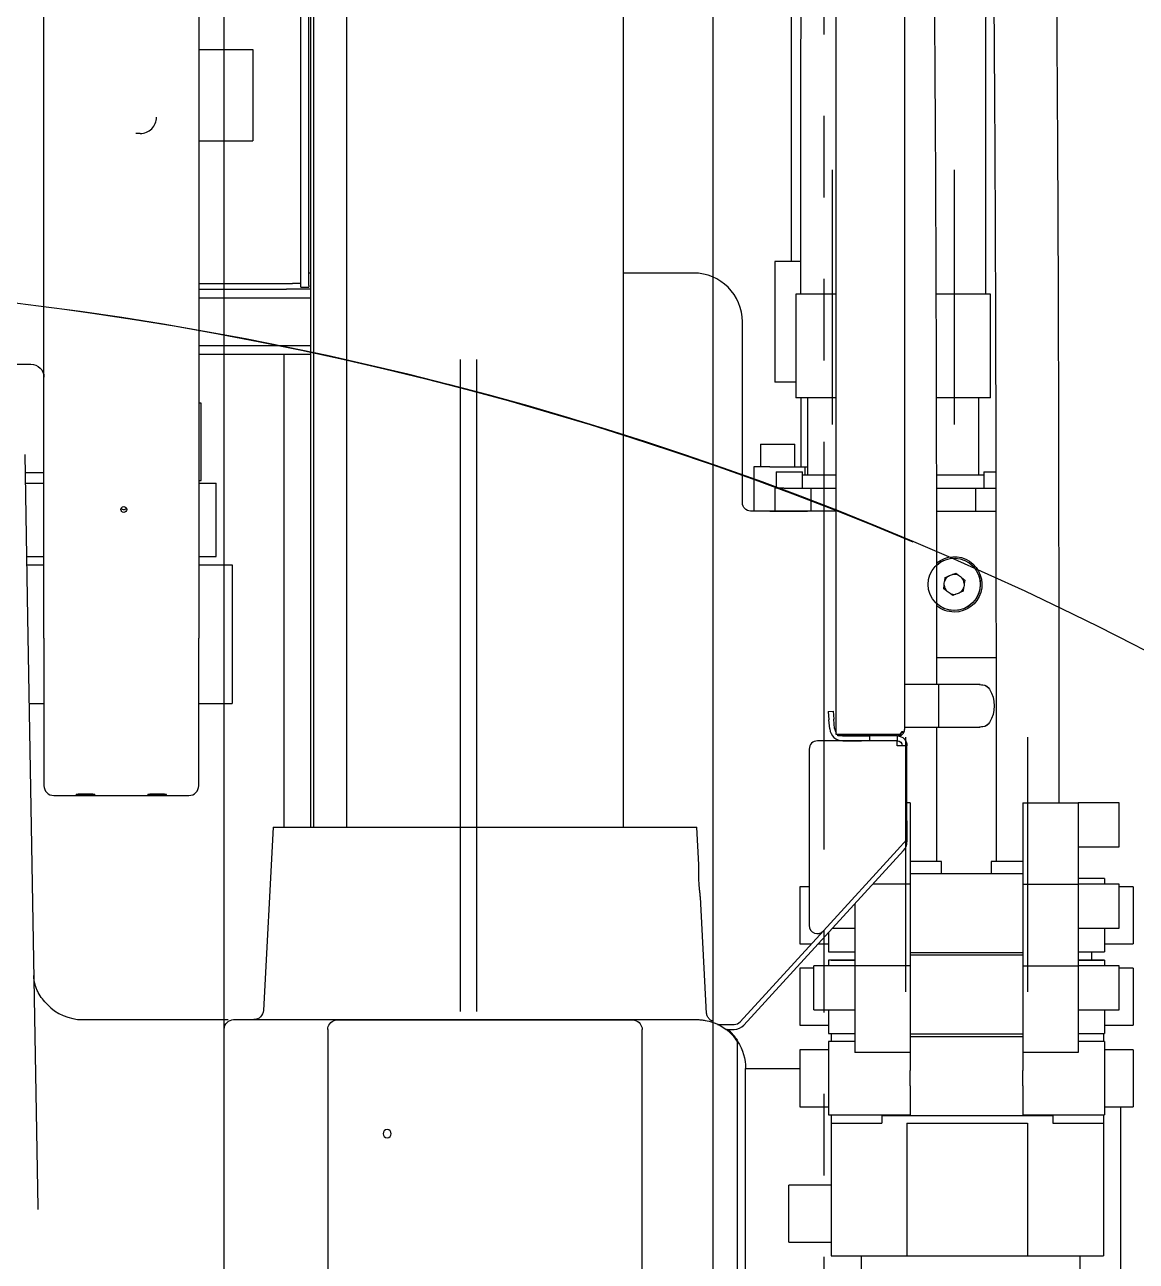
# Model space of a CAD drawing. Header units: millimetres. Extents: x 10462777 to 22643323, y 453826 to 1389191.
# Drawn here: x 11308593 to 11309275, y 598329 to 599087 of the extents above; entities that cross this region are included whole.
import ezdxf

# ---------------------------------------------------------------- set-up
doc = ezdxf.new("R2010")
doc.units = ezdxf.units.MM
doc.header["$LTSCALE"] = 200
doc.header["$MEASUREMENT"] = 0
doc.linetypes.add('DASHED', pattern=[3.5, 2, -1.5])
doc.linetypes.add('PHANTOM', pattern=[2.5, 1.25, -0.25, 0.25, -0.25, 0.25, -0.25])
doc.layers.get('0').update_dxf_attribs({"linetype": 'CONTINUOUS'})
doc.layers.add('2', color=2, linetype='CONTINUOUS')
doc.layers.add('DV1_DEFAULT', color=7, linetype='CONTINUOUS')
doc.layers.add('LAYOUT', color=8, linetype='CONTINUOUS', lineweight=25)
doc.layers.add('TOP$23', color=7, linetype='CONTINUOUS', true_color=0xffffff)

# ---------------------------------------------------------------- blocks, each defined once
blk = doc.blocks.new('r710ic')
at = {"layer": 'DV1_DEFAULT', "color": 7, "linetype": 'Continuous', "lineweight": 0}
blk.add_arc((272041.37, 104232.63), 2050.12, 337.10565, 23.79911, dxfattribs=at)
at = {"layer": 'LAYOUT', "color": 3}
blk.add_circle((272041.37, 104232.63), 2050.12, dxfattribs=at)
blk = doc.blocks.new('A$C7DA30AB0')
at = {"layer": 'LAYOUT', "color": 6, "linetype": 'PHANTOM'}
blk.add_circle((3030.45, 3025.99, 0), 2693.02, dxfattribs=at)

msp = doc.modelspace()

# ---------------------------------------------------------------- linework, layer by layer
at = {"layer": '2', "color": 252, "linetype": 'Continuous'}
for p, q in [((11308790.84243, 599945.27421, 0), (11308790.84243, 598594.84909, 0)), ((11308960.73984, 598594.84909, 0), (11308960.73984, 599945.27421, 0)), ((11309091.29419, 598651.78035, 0), (11309091.29419, 599729.79166, 0)), ((11309133.29479, 599726.79362, 0), (11309133.29479, 598654.77839, 0)), ((11308762.78953, 598927.0922, 0), (11308762.78953, 599320.30089, 0)), ((11308767.7896, 598927.0922, 0), (11308767.7896, 599320.30089, 0)), ((11308768.78961, 599320.24504, 0), (11308768.78961, 598594.85162, 0)), ((11308770.78964, 598594.84896, 0), (11308770.78964, 599320.27755, 0)), ((11308605.18729, 598710.86104, 0), (11308605.18729, 599302.40647, 0)), ((11308700.18864, 599302.40647, 0), (11308700.18864, 598710.86104, 0)), ((11308664.28813, 599020.41666, 0), (11308661.51812, 599020.41666, 0)), ((11308768.78961, 598934.7991, 0), (11308767.78954, 598934.7991, 0)), ((11309003.79295, 598934.7991, 0), (11308960.74023, 598934.7991, 0)), ((11308700.17748, 598928.34733, 0), (11308757.78946, 598928.34733, 0)), ((11308762.78953, 598926.09219, 0), (11308762.78953, 598927.0922, 0)), ((11308767.7896, 598927.0922, 0), (11308767.7896, 598926.09219, 0)), ((11308700.1772, 598924.79896, 0), (11308753.94321, 598924.79896, 0)), ((11308767.37881, 598924.79896, 0), (11308753.94101, 598924.79896, 0)), ((11308762.78953, 598926.09219, 0), (11308767.7896, 598926.09219, 0)), ((11308768.78961, 598924.79896, 0), (11308767.38399, 598924.79896, 0)), ((11308768.78301, 598919.29888, 0), (11308700.17273, 598919.29888, 0)), ((11309033.79338, 598793.7971, 0), (11309033.79338, 598904.79867, 0)), ((11308700.17273, 598890.29847, 0), (11308768.78301, 598890.29847, 0)), ((11308768.78396, 598884.79839, 0), (11308700.17368, 598884.79839, 0)), ((11308752.53938, 598594.7878, 0), (11308752.53938, 598884.77212, 0)), ((11308500.1858, 598878.83705, 0), (11308597.18718, 598878.83705, 0)), ((11308701.68866, 598854.8856, 0), (11308700.18864, 598854.8856, 0)), ((11308701.68866, 598849.53192, 0), (11308701.68866, 598854.8856, 0)), ((11308701.68866, 598831.63642, 0), (11308701.68866, 598849.53192, 0)), ((11308701.68866, 598825.02485, 0), (11308701.68866, 598831.63642, 0)), ((11308701.68866, 598807.46416, 0), (11308701.68866, 598825.02485, 0)), ((11308593.57531, 598812.47523, 0), (11308605.1887, 598812.47523, 0)), ((11308593.68618, 598805.94727, 0), (11308605.19219, 598805.94727, 0)), ((11308700.18864, 598807.42924, 0), (11308701.68866, 598807.42924, 0)), ((11308700.19049, 598805.94727, 0), (11308710.78879, 598805.94727, 0)), ((11308701.68866, 598807.46416, 0), (11308701.68866, 598807.42924, 0)), ((11308710.78879, 598760.94663, 0), (11308710.78879, 598805.94727, 0)), ((11309091.29419, 598788.79703, 0), (11309038.79345, 598788.79703, 0)), ((11309153.04741, 598788.79703, 0), (11309189.34824, 598788.79703, 0)), ((11308594.47306, 598760.94663, 0), (11308605.19219, 598760.94663, 0)), ((11308700.19049, 598760.94663, 0), (11308710.78879, 598760.94663, 0)), ((11308594.56058, 598755.79656, 0), (11308605.17791, 598755.79656, 0)), ((11308700.1795, 598755.79656, 0), (11308720.78893, 598755.79656, 0)), ((11308720.78893, 598755.79656, 0), (11308720.78893, 598670.79535, 0)), ((11309158.02184, 598745.91574, 0), (11309158.29696, 598748.0119, 0)), ((11309158.29696, 598748.0119, 0), (11309160.24985, 598748.82171, 0)), ((11309162.74395, 598749.85596, 0), (11309164.69683, 598750.66577, 0)), ((11309164.69683, 598750.66577, 0), (11309166.37459, 598749.37944, 0)), ((11309168.51733, 598747.7366, 0), (11309170.19509, 598746.45027, 0)), ((11309170.19509, 598746.45027, 0), (11309169.91997, 598744.35411, 0)), ((11309157.39536, 598741.14251, 0), (11309157.67048, 598743.23866, 0)), ((11309159.07312, 598739.85617, 0), (11309157.39536, 598741.14251, 0)), ((11309162.89362, 598736.927, 0), (11309161.21585, 598738.21334, 0)), ((11309164.8465, 598737.73682, 0), (11309162.89362, 598736.927, 0)), ((11309169.29348, 598739.58088, 0), (11309167.3406, 598738.77106, 0)), ((11309169.5686, 598741.67703, 0), (11309169.29348, 598739.58088, 0)), ((11308605.18729, 598710.86104, 0), (11308605.18729, 598620.29463, 0)), ((11308700.18864, 598620.29463, 0), (11308700.18864, 598710.86104, 0)), ((11309189.42262, 598698.79575, 0), (11309153.11913, 598698.79575, 0)), ((11308596.047, 598670.79535, 0), (11308605.17791, 598670.79535, 0)), ((11308700.1795, 598670.79535, 0), (11308720.78893, 598670.79535, 0)), ((11309086.48679, 598665.7382, 0), (11309089.47542, 598665.99967, 0)), ((11309086.48679, 598665.7382, 0), (11309086.92257, 598660.75716, 0)), ((11309089.47542, 598665.99967, 0), (11309089.9112, 598661.01863, 0)), ((11309087.4177, 598655.09788, 0), (11309086.92257, 598660.75716, 0)), ((11309090.40632, 598655.35935, 0), (11309089.9112, 598661.01863, 0)), ((11309128.79473, 598647.79302, 0), (11309079.79403, 598647.79302, 0)), ((11309095.29425, 598651.78035, 0), (11309091.29419, 598651.78035, 0)), ((11309092.29421, 598650.77834, 0), (11309092.29421, 598651.77835, 0)), ((11309092.29421, 598651.77835, 0), (11309095.29425, 598651.77835, 0)), ((11309095.29425, 598650.77834, 0), (11309092.29421, 598650.77834, 0)), ((11309129.29473, 598651.78035, 0), (11309095.29425, 598651.78035, 0)), ((11309095.29425, 598651.77835, 0), (11309129.29473, 598651.77835, 0)), ((11309095.29425, 598650.77834, 0), (11309111.79458, 598650.77834, 0)), ((11309095.38737, 598647.79502, 0), (11309106.79441, 598647.79502, 0)), ((11309111.79449, 598647.79502, 0), (11309106.79441, 598647.79502, 0)), ((11309111.79449, 598650.79507, 0), (11309111.79449, 598647.79502, 0)), ((11309128.79473, 598650.79507, 0), (11309111.79449, 598650.79507, 0)), ((11309128.79473, 598647.79502, 0), (11309111.79449, 598647.79502, 0)), ((11309128.79473, 598650.79507, 0), (11309128.79473, 598647.79502, 0)), ((11309128.79473, 598644.79498, 0), (11309128.79473, 598647.79302, 0)), ((11309129.24214, 598650.77834, 0), (11309129.29473, 598650.77834, 0)), ((11309129.29473, 598651.78035, 0), (11309130.9404, 598651.78035, 0)), ((11309130.64889, 598651.77835, 0), (11309129.29473, 598651.77835, 0)), ((11309074.79396, 598642.79295, 0), (11309074.79396, 598534.54546, 0)), ((11309134.79481, 598644.79498, 0), (11309128.79473, 598644.79498, 0)), ((11309134.79481, 598587.23777, 0), (11309134.79481, 598644.79498, 0)), ((11308611.18737, 598614.29455, 0), (11308694.18855, 598614.29455, 0)), ((11309134.79481, 598598.79433, 0), (11309134.79481, 598585.90229, 0)), ((11309134.79481, 598587.23777, 0), (11309128.79473, 598580.68158, 0)), ((11309134.79481, 598585.90229, 0), (11309134.79481, 598587.23777, 0)), ((11309034.67192, 598473.39152, 0), (11309132.69639, 598580.50119, 0)), ((11309128.79473, 598580.68158, 0), (11309083.48259, 598531.16977, 0)), ((11309032.45878, 598475.41694, 0), (11309083.48205, 598531.16919, 0)), ((11309018.44276, 598473.79255, 0), (11309028.77023, 598473.79255, 0)), ((11309023.79277, 598470.79251, 0), (11309028.77023, 598470.79251, 0)), ((11309035.7945, 598446.79217, 0), (11309068.99606, 598446.79217, 0)), ((11309265.79667, 598423.29129, 0), (11309265.79667, 598251.7894, 0)), ((11309106.79441, 598331.79054, 0), (11309240.79632, 598331.79054, 0)), ((11309106.79441, 598251.7894, 0), (11309106.79441, 598331.79054, 0)), ((11309240.79632, 598331.79054, 0), (11309240.79632, 598251.7894, 0))]:
    msp.add_line(p, q, dxfattribs=at)
at = {"layer": '2', "color": 163, "linetype": 'Continuous'}
for p, q in [((11308700.18661, 599071.90105, 0), (11308733.28911, 599071.90105, 0)), ((11308733.28911, 599071.90105, 0), (11308733.28911, 599015.90025, 0)), ((11308700.18661, 599015.90025, 0), (11308733.28911, 599015.90025, 0))]:
    msp.add_line(p, q, dxfattribs=at)
at = {"layer": '2', "color": 51, "linetype": 'Continuous'}
for p, q in [((11309088.79416, 598998.15, 0), (11309088.79416, 598841.79778, 0)), ((11309163.79522, 598998.15, 0), (11309163.79522, 598841.79778, 0)), ((11309133.7948, 598650.14506, 0), (11309133.7948, 598493.79284, 0)), ((11309208.79586, 598650.14506, 0), (11309208.79586, 598493.79284, 0))]:
    msp.add_line(p, q, dxfattribs=at)
at = {"layer": '2', "color": 60, "linetype": 'Continuous'}
for p, q in [((11309053.79366, 598941.7992, 0), (11309053.79366, 598867.79815, 0)), ((11309069.05565, 598941.7992, 0), (11309053.79366, 598941.7992, 0)), ((11309066.54384, 598921.79892, 0), (11309066.54384, 598858.29801, 0)), ((11309091.29223, 598921.79892, 0), (11309066.54384, 598921.79892, 0)), ((11309186.04554, 598921.79892, 0), (11309152.56304, 598921.79892, 0)), ((11309186.04554, 598858.29801, 0), (11309186.04554, 598921.79892, 0)), ((11309066.54495, 598867.79815, 0), (11309053.79366, 598867.79815, 0)), ((11309091.29223, 598858.29801, 0), (11309066.54384, 598858.29801, 0)), ((11309069.74389, 598858.29772, 0), (11309069.74389, 598815.79827, 0)), ((11309073.79395, 598858.29801, 0), (11309073.79395, 598810.79734, 0)), ((11309186.04554, 598858.29801, 0), (11309152.75783, 598858.29801, 0)), ((11309178.79544, 598810.79734, 0), (11309178.79544, 598858.29801, 0)), ((11309044.94354, 598829.79761, 0), (11309044.94354, 598815.79741, 0)), ((11309044.94354, 598829.79761, 0), (11309065.94383, 598829.79761, 0)), ((11309065.94383, 598815.79741, 0), (11309065.94383, 598829.79761, 0)), ((11309040.79348, 598815.79741, 0), (11309040.79348, 598788.79703, 0)), ((11309050.57729, 598815.79741, 0), (11309040.79348, 598815.79741, 0)), ((11309050.57729, 598815.79741, 0), (11309072.11892, 598815.79741, 0)), ((11309072.11892, 598815.79741, 0), (11309072.11892, 598810.79728, 0)), ((11309072.11892, 598815.79741, 0), (11309073.79426, 598815.79741, 0)), ((11309054.59367, 598812.79737, 0), (11309054.59367, 598802.79723, 0)), ((11309054.59367, 598812.79737, 0), (11309070.5939, 598812.79737, 0)), ((11309070.5939, 598802.79723, 0), (11309070.5939, 598812.79737, 0)), ((11309091.29308, 598810.79734, 0), (11309070.59431, 598810.79734, 0)), ((11309181.99507, 598810.79734, 0), (11309152.79383, 598810.79734, 0)), ((11309181.99548, 598812.79737, 0), (11309181.99548, 598802.79723, 0)), ((11309181.99548, 598812.79737, 0), (11309189.29199, 598812.79737, 0)), ((11309053.79366, 598802.79723, 0), (11309053.79366, 598788.79703, 0)), ((11309059.15663, 598802.79723, 0), (11309053.79366, 598802.79723, 0)), ((11309059.15663, 598802.79723, 0), (11309075.69397, 598802.79723, 0)), ((11309075.69397, 598802.79723, 0), (11309075.69397, 598788.79703, 0)), ((11309075.69397, 598802.79723, 0), (11309091.29384, 598802.79723, 0)), ((11309153.02728, 598802.79723, 0), (11309176.89541, 598802.79723, 0)), ((11309176.89541, 598802.79723, 0), (11309176.89541, 598788.79703, 0)), ((11309176.89541, 598802.79723, 0), (11309189.32787, 598802.79723, 0)), ((11309050.57729, 598788.79703, 0), (11309040.79348, 598788.79703, 0)), ((11309050.57729, 598788.79703, 0), (11309072.11892, 598788.79703, 0)), ((11309072.11892, 598788.79703, 0), (11309073.79426, 598788.79703, 0)), ((11309136.69484, 598609.79448, 0), (11309134.79453, 598609.79448, 0)), ((11309136.69484, 598609.79448, 0), (11309136.69484, 598566.29387, 0)), ((11309205.89582, 598609.79448, 0), (11309205.89582, 598566.29387, 0)), ((11309205.89582, 598609.79448, 0), (11309239.8963, 598609.79448, 0)), ((11309264.89666, 598609.79448, 0), (11309239.8963, 598609.79448, 0)), ((11309239.8963, 598609.79448, 0), (11309239.8963, 598559.79394, 0)), ((11309264.89666, 598596.29429, 0), (11309264.89666, 598609.79448, 0)), ((11309264.89666, 598582.7941, 0), (11309264.89666, 598596.29429, 0)), ((11309239.8963, 598582.7941, 0), (11309264.89666, 598582.7941, 0)), ((11309156.04511, 598573.79397, 0), (11309136.69399, 598573.79397, 0)), ((11309156.04511, 598566.29293, 0), (11309156.04511, 598573.79397, 0)), ((11309186.54555, 598573.79397, 0), (11309186.54555, 598566.29293, 0)), ((11309205.89667, 598573.79397, 0), (11309186.54555, 598573.79397, 0)), ((11309136.69484, 598566.29387, 0), (11309136.69484, 598559.79356, 0)), ((11309205.89582, 598566.29387, 0), (11309136.69484, 598566.29387, 0)), ((11309205.89582, 598566.29387, 0), (11309205.89582, 598559.79356, 0)), ((11309255.89653, 598563.29382, 0), (11309239.8963, 598563.29382, 0)), ((11309255.89653, 598563.29382, 0), (11309255.89653, 598559.7947, 0)), ((11309074.79403, 598558.29375, 0), (11309068.99388, 598558.29375, 0)), ((11309068.99388, 598558.29375, 0), (11309068.99388, 598540.25758, 0)), ((11309136.69484, 598559.79377, 0), (11309113.74558, 598559.79377, 0)), ((11309136.69484, 598559.79377, 0), (11309136.69484, 598516.29316, 0)), ((11309205.89582, 598559.79377, 0), (11309239.8963, 598559.79377, 0)), ((11309205.89582, 598559.79377, 0), (11309205.89582, 598516.29316, 0)), ((11309264.89666, 598559.79377, 0), (11309239.8963, 598559.79377, 0)), ((11309239.8963, 598559.79377, 0), (11309239.8963, 598509.79323, 0)), ((11309273.59678, 598558.29375, 0), (11309264.89656, 598558.29375, 0)), ((11309264.89666, 598546.29358, 0), (11309264.89666, 598559.79377, 0)), ((11309273.59678, 598558.29375, 0), (11309273.59678, 598540.25758, 0)), ((11309102.69436, 598547.71826, 0), (11309102.69436, 598509.79323, 0)), ((11309068.99388, 598540.25758, 0), (11309068.99388, 598523.29326, 0)), ((11309264.89666, 598532.79339, 0), (11309264.89666, 598546.29358, 0)), ((11309273.59678, 598540.25758, 0), (11309273.59678, 598523.29326, 0)), ((11309089.03557, 598532.79339, 0), (11309102.69436, 598532.79339, 0)), ((11309239.8963, 598532.79339, 0), (11309264.89666, 598532.79339, 0)), ((11309255.89653, 598532.7927, 0), (11309255.89653, 598518.29318, 0)), ((11309086.69413, 598530.23371, 0), (11309086.69413, 598518.29318, 0)), ((11309068.99388, 598523.29326, 0), (11309076.27421, 598523.29326, 0)), ((11309080.34084, 598523.29326, 0), (11309086.69413, 598523.29326, 0)), ((11309086.69413, 598518.29318, 0), (11309102.69436, 598518.29318, 0)), ((11309205.89457, 598517.79318, 0), (11309136.69531, 598517.79318, 0)), ((11309239.8963, 598518.29318, 0), (11309255.89653, 598518.29318, 0)), ((11309255.89653, 598523.29326, 0), (11309273.59678, 598523.29326, 0)), ((11309102.69436, 598509.79306, 0), (11309077.694, 598509.79306, 0)), ((11309077.694, 598496.29287, 0), (11309077.694, 598509.79306, 0)), ((11309102.69436, 598513.29311, 0), (11309086.69413, 598513.29311, 0)), ((11309086.69413, 598513.29311, 0), (11309086.69413, 598509.79399, 0)), ((11309088.29415, 598513.29311, 0), (11309102.69482, 598513.29311, 0)), ((11309136.69484, 598509.79306, 0), (11309102.69436, 598509.79306, 0)), ((11309102.69436, 598509.79306, 0), (11309102.69436, 598456.6116, 0)), ((11309136.69484, 598516.29316, 0), (11309136.69484, 598509.79285, 0)), ((11309205.89582, 598516.29316, 0), (11309136.69484, 598516.29316, 0)), ((11309136.69484, 598509.79306, 0), (11309136.69484, 598466.29245, 0)), ((11309205.89582, 598516.29316, 0), (11309205.89582, 598509.79285, 0)), ((11309205.89582, 598509.79306, 0), (11309239.8963, 598509.79306, 0)), ((11309205.89582, 598509.79306, 0), (11309205.89582, 598466.29245, 0)), ((11309239.89609, 598513.29311, 0), (11309255.29652, 598513.29311, 0)), ((11309255.89653, 598513.29311, 0), (11309239.8963, 598513.29311, 0)), ((11309264.89666, 598509.79306, 0), (11309239.8963, 598509.79306, 0)), ((11309239.8963, 598509.79306, 0), (11309239.8963, 598456.6116, 0)), ((11309255.89653, 598513.29311, 0), (11309255.89653, 598509.79399, 0)), ((11309264.89666, 598496.29287, 0), (11309264.89666, 598509.79306, 0)), ((11309077.6941, 598508.29304, 0), (11309068.99388, 598508.29304, 0)), ((11309068.99388, 598508.29304, 0), (11309068.99388, 598490.25687, 0)), ((11309273.59678, 598508.29304, 0), (11309264.89656, 598508.29304, 0)), ((11309273.59678, 598508.29304, 0), (11309273.59678, 598490.25687, 0)), ((11309077.694, 598482.79268, 0), (11309077.694, 598496.29287, 0)), ((11309264.89666, 598482.79268, 0), (11309264.89666, 598496.29287, 0)), ((11309068.99388, 598490.25687, 0), (11309068.99388, 598473.29255, 0)), ((11309273.59678, 598490.25687, 0), (11309273.59678, 598473.29255, 0)), ((11309077.694, 598482.79268, 0), (11309102.69436, 598482.79268, 0)), ((11309086.69413, 598482.79199, 0), (11309086.69413, 598468.29247, 0)), ((11309239.8963, 598482.79268, 0), (11309264.89666, 598482.79268, 0)), ((11309255.89653, 598482.79199, 0), (11309255.89653, 598468.29247, 0)), ((11309068.99388, 598473.29255, 0), (11309086.69413, 598473.29255, 0)), ((11309255.89653, 598473.29255, 0), (11309273.59678, 598473.29255, 0)), ((11309086.69413, 598468.29247, 0), (11309102.69436, 598468.29247, 0)), ((11309088.29415, 598468.29301, 0), (11309088.29415, 598463.29343, 0)), ((11309136.69484, 598466.29245, 0), (11309136.69484, 598445.50914, 0)), ((11309205.89582, 598466.29245, 0), (11309136.69484, 598466.29245, 0)), ((11309205.89457, 598467.79247, 0), (11309136.69531, 598467.79247, 0)), ((11309205.89582, 598466.29245, 0), (11309205.89582, 598445.50914, 0)), ((11309239.8963, 598468.29247, 0), (11309255.89653, 598468.29247, 0)), ((11309255.29652, 598468.29301, 0), (11309255.29652, 598463.29343, 0)), ((11309086.69413, 598458.29233, 0), (11309068.99388, 598458.29233, 0)), ((11309068.99388, 598458.29233, 0), (11309068.99388, 598440.25616, 0)), ((11309102.69436, 598463.2924, 0), (11309086.69413, 598463.2924, 0)), ((11309086.69413, 598463.2924, 0), (11309086.69413, 598440.79208, 0)), ((11309136.69484, 598456.6116, 0), (11309102.69436, 598456.6116, 0)), ((11309239.8963, 598456.6116, 0), (11309205.89582, 598456.6116, 0)), ((11309255.89653, 598463.2924, 0), (11309239.8963, 598463.2924, 0)), ((11309255.89653, 598463.2924, 0), (11309255.89653, 598440.79208, 0)), ((11309273.59678, 598458.29233, 0), (11309255.89653, 598458.29233, 0)), ((11309273.59678, 598458.29233, 0), (11309273.59678, 598440.25616, 0)), ((11309136.69484, 598436.07503, 0), (11309136.69484, 598445.50914, 0)), ((11309205.89582, 598436.07503, 0), (11309205.89582, 598445.50914, 0)), ((11309068.99388, 598440.25616, 0), (11309068.99388, 598423.29184, 0)), ((11309086.69413, 598440.79208, 0), (11309086.69413, 598418.29176, 0)), ((11309136.69484, 598436.07503, 0), (11309136.69484, 598417.79176, 0)), ((11309205.89582, 598436.07503, 0), (11309205.89582, 598417.79176, 0)), ((11309255.89653, 598440.79208, 0), (11309255.89653, 598418.29176, 0)), ((11309273.59678, 598440.25616, 0), (11309273.59678, 598423.29184, 0)), ((11309068.99388, 598423.29184, 0), (11309086.69413, 598423.29184, 0)), ((11309255.89653, 598423.29184, 0), (11309273.59678, 598423.29184, 0)), ((11309086.69413, 598418.29176, 0), (11309136.69484, 598418.29176, 0)), ((11309088.29415, 598418.2923, 0), (11309088.29415, 598413.29272, 0)), ((11309088.29415, 598413.29169, 0), (11309119.29459, 598413.29169, 0)), ((11309088.29415, 598413.29169, 0), (11309088.29415, 598331.79054, 0)), ((11309119.29459, 598417.79176, 0), (11309119.29459, 598413.29169, 0)), ((11309224.29608, 598417.79176, 0), (11309119.29459, 598417.79176, 0)), ((11309134.79481, 598418.2923, 0), (11309134.79481, 598417.79184, 0)), ((11309134.79481, 598413.29169, 0), (11309208.79586, 598413.29169, 0)), ((11309134.79481, 598413.29169, 0), (11309134.79481, 598331.79054, 0)), ((11309205.89582, 598418.29176, 0), (11309255.89653, 598418.29176, 0)), ((11309208.79586, 598418.2923, 0), (11309208.79586, 598417.79184, 0)), ((11309208.79586, 598413.29169, 0), (11309208.79586, 598331.79054, 0)), ((11309224.29608, 598417.79176, 0), (11309224.29608, 598413.29169, 0)), ((11309224.29608, 598413.29169, 0), (11309255.29652, 598413.29169, 0)), ((11309255.29652, 598418.2923, 0), (11309255.29652, 598413.29272, 0)), ((11309255.29652, 598413.29169, 0), (11309255.29652, 598331.79054, 0)), ((11309088.29379, 598375.29115, 0), (11309062.29378, 598375.29115, 0)), ((11309062.29378, 598357.7909, 0), (11309062.29378, 598375.29115, 0)), ((11309062.29378, 598340.29066, 0), (11309062.29378, 598357.7909, 0)), ((11309062.29378, 598340.29066, 0), (11309088.29379, 598340.29066, 0)), ((11309088.29415, 598331.79054, 0), (11309106.79488, 598331.79054, 0)), ((11309240.79631, 598331.79054, 0), (11309255.29652, 598331.79054, 0))]:
    msp.add_line(p, q, dxfattribs=at)
at = {"layer": '2', "color": 27, "linetype": 'Continuous'}
for p, q in [((11309069.07314, 598941.79929, 0), (11309063.7938, 598941.79929, 0)), ((11309088.79416, 598921.79981, 0), (11309069.44398, 598921.79981, 0)), ((11309091.29476, 598921.79981, 0), (11309088.79416, 598921.79981, 0)), ((11309163.79522, 598921.79981, 0), (11309152.64697, 598921.79981, 0)), ((11309183.1455, 598921.79981, 0), (11309163.79522, 598921.79981, 0)), ((11309153.14507, 598573.7969, 0), (11309136.69419, 598573.7969, 0)), ((11309153.14507, 598573.79392, 0), (11309153.14507, 598573.7969, 0)), ((11309189.44559, 598573.7969, 0), (11309189.44559, 598573.79392, 0)), ((11309205.89647, 598573.7969, 0), (11309189.44563, 598573.7969, 0))]:
    msp.add_line(p, q, dxfattribs=at)
at = {"layer": '2', "color": 124, "linetype": 'Continuous'}
for p, q in [((11308593.39002, 598823.40223, 0), (11308595.13082, 598723.67224, 0)), ((11308595.13082, 598723.67224, 0), (11308601.45351, 598361.44537, 0)), ((11308745.78929, 598594.79427, 0), (11308739.90307, 598482.47866, 0)), ((11308745.78929, 598594.79427, 0), (11309005.79298, 598594.79427, 0)), ((11309007.00505, 598571.66655, 0), (11309005.79298, 598594.79427, 0)), ((11309011.77673, 598480.61742, 0), (11309008.04, 598551.91862, 0)), ((11308628.92145, 598476.7926, 0), (11308709.78877, 598476.7926, 0)), ((11308721.44003, 598476.7926, 0), (11308721.78895, 598476.7926, 0)), ((11308721.78895, 598476.7926, 0), (11308785.64923, 598476.7926, 0)), ((11308785.64923, 598476.7926, 0), (11308965.93303, 598476.7926, 0)), ((11308785.64923, 598476.70867, 0), (11308965.93303, 598476.70867, 0)), ((11308965.93303, 598476.7926, 0), (11309005.79298, 598476.7926, 0)), ((11309015.75185, 598475.73557, 0), (11309015.73475, 598475.73717, 0)), ((11308715.78886, 598346.04243, 0), (11308715.78886, 598470.79251, 0)), ((11308779.29829, 598470.79251, 0), (11308779.29829, 598267.00326, 0)), ((11308972.28397, 598121.78755, 0), (11308972.28397, 598470.79251, 0)), ((11309030.79333, 598121.78755, 0), (11309030.79333, 598463.37553, 0)), ((11309035.79341, 598121.78755, 0), (11309035.79341, 598446.79217, 0))]:
    msp.add_line(p, q, dxfattribs=at)
at = {"layer": '2', "color": 95, "linetype": 'Continuous'}
for p, q in [((11309154.29509, 598682.27878, 0), (11309133.29479, 598682.27878, 0)), ((11309154.29509, 598682.27878, 0), (11309154.29509, 598682.19653, 0)), ((11309179.79545, 598682.26878, 0), (11309154.29509, 598682.26878, 0)), ((11309154.29509, 598679.4704, 0), (11309154.29509, 598682.19653, 0)), ((11309154.29509, 598659.0868, 0), (11309154.29509, 598679.4704, 0)), ((11309133.29479, 598656.27841, 0), (11309154.29509, 598656.27841, 0)), ((11309154.29509, 598656.36067, 0), (11309154.29509, 598659.0868, 0)), ((11309154.29509, 598656.36067, 0), (11309154.29509, 598656.27841, 0)), ((11309154.29509, 598656.28842, 0), (11309179.79545, 598656.28842, 0))]:
    msp.add_line(p, q, dxfattribs=at)
at = {"layer": '2', "color": 30, "linetype": 'Continuous'}
msp.add_line((11309248.29642, 598513.29281, 0), (11309248.29642, 598518.29318, 0), dxfattribs=at)
at = {"layer": '2', "color": 124, "linetype": 'Continuous', "extrusion": (0, 0, -1)}
msp.add_circle((-11308815.79028, 598406.7916, 0), 2.50004, dxfattribs=at)
at = {"layer": '2', "color": 252, "linetype": 'Continuous'}
for centre, radius, start, end in [((11309003.79295, 598904.79867, 0), 30.00043, 0, 90), ((11309163.79522, 598743.79639, 0), 6.15009, 125.20305705, 159.84229024), ((11309163.79522, 598743.79639, 0), 6.15009, 65.20305707, 99.8422902), ((11309163.79522, 598743.79639, 0), 6.15009, 5.20305708, 39.84228994), ((11309163.79522, 598743.79639, 0), 6.15009, 185.20305708, 219.84228994), ((11309163.79522, 598743.79639, 0), 6.15009, 245.20305707, 279.8422902), ((11309163.79522, 598743.79639, 0), 6.15009, 305.20305705, 339.84229024), ((11309095.38737, 598655.79514, 0), 8.00011, 184.99999999, 270), ((11309095.38737, 598655.79514, 0), 5.00007, 184.99999999, 215.05278226), ((11309129.29473, 598654.77839, 0), 4.00006, 332.21930979, 0), ((11309079.79403, 598642.79295, 0), 5.00007, 90, 180), ((11309129.29473, 598654.77839, 0), 4.00006, 270, 294.29345696), ((11308611.18737, 598620.29463, 0), 6.00009, 180, 270), ((11308694.18855, 598620.29463, 0), 6.00009, 270, 0), ((11309126.7947, 598585.90229, 0), 8.00011, 317.53591809, 0), ((11309079.79403, 598534.54546, 0), 5.00007, 180, 317.53591809), ((11309028.77023, 598478.79262, 0), 5.00007, 270, 317.53591809), ((11309028.77023, 598478.79262, 0), 8.00011, 270, 317.53591809)]:
    msp.add_arc(centre, radius, start, end, dxfattribs=at)
at = {"layer": '2', "color": 252, "linetype": 'Continuous', "extrusion": (0, 0, -1)}
for centre, radius, start, end in [((-11308597.18718, 598870.83693, 0), 8.00011, 90, 180), ((-11309038.79345, 598793.7971, 0), 5.00007, 270, 0), ((-11309163.79522, 598743.79639, 0), 16.00023, 47.76734071, 312.88481401), ((-11309163.79522, 598743.79639, 0), 17.00024, 50.57999856, 270), ((-11309163.79522, 598743.79639, 0), 16.00023, 337.4773264, 65.43546159), ((-11309163.79522, 598743.79639, 0), 16.00023, 160.2616952, 337.4773264), ((-11309163.79522, 598743.79639, 0), 6.15009, 354.79694292, 20.15770976), ((-11309163.79522, 598743.79639, 0), 6.15009, 54.79694295, 80.1577098), ((-11309163.79522, 598743.79639, 0), 6.15009, 114.79694293, 140.15771006), ((-11309163.79522, 598743.79639, 0), 6.15009, 294.79694293, 320.15771006), ((-11309163.79522, 598743.79639, 0), 6.15009, 234.79694295, 260.1577098), ((-11309163.79522, 598743.79639, 0), 6.15009, 174.79694292, 200.15770976), ((-11309163.79522, 598743.79639, 0), 17.00024, 270, 309.64500579), ((-11309128.79473, 598644.79498, 0), 6.00009, 90, 180), ((-11309128.79473, 598644.79498, 0), 3.00004, 90, 180)]:
    msp.add_arc(centre, radius, start, end, dxfattribs=at)
at = {"layer": '2', "color": 95, "linetype": 'Continuous', "extrusion": (0, 0, -1)}
for centre, radius, start, end in [((-11309179.79545, 598669.2786, 0), 13.00018, 87.75250681, 90), ((-11309179.79545, 598669.2786, 0), 13.00018, 90, 96.44878304), ((-11309179.79545, 598669.2786, 0), 12.99018, 90.00003095, 96.43250772), ((-11309180.61592, 598676.55593, 0), 5.66675, 96.43250772, 149.22345919), ((-11309180.61911, 598676.56564, 0), 5.66675, 96.44878304, 149.16296131), ((-11309168.3967, 598669.2786, 0), 19.88887, 149.22345919, 210.77654081), ((-11309168.41294, 598669.2786, 0), 19.88264, 149.16296131, 210.83703869), ((-11309179.79545, 598669.2786, 0), 13.00018, 270, 272.24749319), ((-11309179.79545, 598669.2786, 0), 13.00018, 263.55121696, 270), ((-11309179.79545, 598669.2786, 0), 12.99018, 263.56749121, 269.99996798), ((-11309180.61592, 598662.00127, 0), 5.66675, 210.77654081, 263.56748992), ((-11309180.61911, 598661.99156, 0), 5.66675, 210.83703869, 263.55121696)]:
    msp.add_arc(centre, radius, start, end, dxfattribs=at)
at = {"layer": '2', "color": 124, "linetype": 'Continuous'}
for centre, start, end in [((11308628.92145, 598506.79302, 0), 223.3480506, 270), ((11309005.79298, 598446.79217, 0), 33.55730989, 53.1301023)]:
    msp.add_arc(centre, 30.00043, start, end, dxfattribs=at)
at = {"layer": '2', "color": 124, "linetype": 'Continuous', "extrusion": (0, 0, -1)}
for centre, radius, start, end in [((-11308733.91121, 598482.79268, 0), 6.00009, 183.00000004, 270), ((-11308721.78895, 598470.79251, 0), 6.00009, 0, 90), ((-11308785.64923, 598470.79251, 0), 5.91616, 72.97613388, 90), ((-11308965.93303, 598470.79251, 0), 5.91616, 90, 107.02386612), ((-11309005.79298, 598446.79217, 0), 30.00043, 146.44269011, 180)]:
    msp.add_arc(centre, radius, start, end, dxfattribs=at)
at = {"layer": '2', "color": 252, "linetype": 'Continuous'}
for centre, major_axis, ratio, start_param, end_param in [((11308664.28813, 599030.41349, 0), (10.00014, 0), 0.999668486, 4.71238898, 6.283185307), ((11308757.78946, 598928.2186, 0), (5.00007, 0), 0.025747205, 0, 1.570796327), ((11308654.18799, 598791.4739, 0), (-1.80003, 0), 0.994179885, 0.502554457, 2.639034506), ((11309129.29473, 598654.77839, 0), (4.00006, 0), 0.999333333, 5.798320795, 6.283185307), ((11309129.29473, 598654.77839, 0), (0.6131, -2.93673), 0.999999999, 6.077372239, 6.483989463)]:
    msp.add_ellipse(centre, major_axis=major_axis, ratio=ratio, start_param=start_param, end_param=end_param, dxfattribs=at)
msp.add_ellipse((11308654.18799, 598789.75016, 0), major_axis=(-1.80003, 0), ratio=0.994179885, dxfattribs=at)
at = {"layer": '2', "color": 172, "linetype": 'Continuous'}
for centre in [(11308629.18763, 598614.92022, 0), (11308632.18767, 598614.92022, 0), (11308673.18825, 598614.92022, 0), (11308676.1883, 598614.92022, 0)]:
    msp.add_ellipse(centre, major_axis=(4.25006, 0), ratio=0.107732801, dxfattribs=at)
at = {"layer": '2', "color": 124, "linetype": 'Continuous', "extrusion": (0, 0, -1)}
for centre, start_param, end_param in [((11308786.22659, 598470.79251, 0), 3.141592654, 4.372552071), ((11308965.35567, 598470.79251, 0), 5.05222589, 6.283185307)]:
    msp.add_ellipse(centre, major_axis=(6.9283, 0), ratio=0.866025404, start_param=start_param, end_param=end_param, dxfattribs=at)
at = {"layer": '2', "color": 124, "linetype": 'Continuous'}
for centre, major_axis, ratio, start_param, end_param in [((11309005.79298, 598447.43217, 0), (-30.00043, 0), 0.999993052, 3.716140114, 4.034139331), ((11308631.44917, 598361.97534, 0), (0.62668, -36.79318), 0.815259284, 4.712907246, 4.741353576)]:
    msp.add_ellipse(centre, major_axis=major_axis, ratio=ratio, start_param=start_param, end_param=end_param, dxfattribs=at)
at = {"layer": '2', "color": 27, "linetype": 'Continuous'}
for points, knots in [([(11309228.14605, 598609.80032, 0), (11309228.14564, 598616.82872, 0), (11309228.14345, 598641.65364, 0), (11309228.13615, 598683.00668, 0), (11309228.11044, 598732.57435, 0), (11309228.0673, 598778.30221, 0), (11309228.00687, 598820.18278, 0), (11309227.91945, 598864.21783, 0), (11309227.79984, 598908.68011, 0), (11309227.64116, 598953.11749, 0), (11309227.36726, 599015.00067, 0), (11309226.86111, 599098.07725, 0), (11309225.95491, 599194.95763, 0), (11309224.79169, 599282.95, 0), (11309223.43037, 599361.01081, 0), (11309221.84599, 599430.20274, 0), (11309220.09373, 599489.98132, 0), (11309218.46248, 599534.70688, 0), (11309216.83696, 599571.29858, 0), (11309215.2322, 599601.67976, 0), (11309213.32849, 599631.03222, 0), (11309211.08047, 599657.24699, 0), (11309208.68442, 599677.68544, 0), (11309205.92156, 599690.43184, 0), (11309203.67122, 599696.513, 0), (11309200.59136, 599702.1621, 0), (11309193.70957, 599707.95267, 0), (11309184.15284, 599710.24211, 0), (11309174.91899, 599707.89036, 0), (11309168.44417, 599702.22538, 0), (11309166.29704, 599698.73392, 0), (11309163.76753, 599693.37351, 0), (11309161.73552, 599685.42219, 0), (11309159.52409, 599672.69978, 0), (11309157.44071, 599654.11625, 0), (11309155.37802, 599628.37005, 0), (11309153.1974, 599592.32881, 0), (11309151.1353, 599546.31096, 0), (11309149.52859, 599497.57483, 0), (11309148.40276, 599454.64174, 0), (11309147.76569, 599425.5793, 0), (11309147.43579, 599408.58127, 0), (11309147.3497, 599403.99486, 0)], [0, 0, 0, 0, 0.012083754, 0.042680856, 0.071097193, 0.097306776, 0.121309226, 0.143123132, 0.173059851, 0.197834189, 0.219670765, 0.279775546, 0.341429244, 0.38835698, 0.435007168, 0.481698348, 0.516405908, 0.550519525, 0.572840027, 0.596116508, 0.621489259, 0.648618761, 0.675610646, 0.700523709, 0.709473304, 0.718222938, 0.727249736, 0.733926305, 0.74184291, 0.746889806, 0.75398821, 0.765747951, 0.781026227, 0.797326458, 0.820784346, 0.846539579, 0.872626302, 0.910489892, 0.946472426, 0.969122402, 0.991696481, 1, 1, 1, 1]), ([(11309091.24188, 599698.43626, 0), (11309090.46478, 599696.95892, 0), (11309088.66852, 599692.99023, 0), (11309086.73445, 599685.42219, 0), (11309084.52302, 599672.69978, 0), (11309082.43964, 599654.11625, 0), (11309080.37695, 599628.37005, 0), (11309078.19633, 599592.32881, 0), (11309076.13423, 599546.31096, 0), (11309074.52753, 599497.57483, 0), (11309073.4017, 599454.64174, 0), (11309072.54872, 599415.72977, 0), (11309071.75172, 599371.36382, 0), (11309071.01135, 599318.75851, 0), (11309070.37455, 599257.20137, 0), (11309069.88659, 599186.33876, 0), (11309069.57467, 599106.11553, 0), (11309069.45123, 599016.87215, 0), (11309069.42873, 598954.43121, 0), (11309069.44395, 598921.79981, 0)], [0, 0, 0, 0, 0.018490146, 0.047701824, 0.078867457, 0.123718348, 0.172961703, 0.222838862, 0.295233092, 0.364030791, 0.407336975, 0.450498046, 0.501059297, 0.560195489, 0.628535641, 0.706609584, 0.794718013, 0.892755979, 1, 1, 1, 1]), ([(11309153.13239, 598682.30289, 0), (11309153.13216, 598682.9602, 0), (11309153.12619, 598700.14536, 0), (11309153.10937, 598732.57435, 0), (11309153.06623, 598778.30221, 0), (11309153.0058, 598820.18278, 0), (11309152.91839, 598864.21783, 0), (11309152.79878, 598908.68011, 0), (11309152.6401, 598953.11749, 0), (11309152.3662, 599015.00067, 0), (11309151.86005, 599098.07725, 0), (11309150.95385, 599194.95763, 0), (11309149.79062, 599282.95, 0), (11309148.42931, 599361.01081, 0), (11309146.84492, 599430.20274, 0), (11309145.09266, 599489.98132, 0), (11309143.46142, 599534.70688, 0), (11309141.8359, 599571.29858, 0), (11309140.23114, 599601.67976, 0), (11309138.32742, 599631.03222, 0), (11309136.0794, 599657.24699, 0), (11309134.41323, 599671.45954, 0), (11309133.34445, 599677.92305, 0), (11309133.31207, 599678.11695, 0)], [0, 0, 0, 0, 0.001779993, 0.046537337, 0.087818919, 0.125624141, 0.159982281, 0.207134313, 0.246155302, 0.28054915, 0.375217594, 0.472325668, 0.546239518, 0.619716213, 0.693257473, 0.747923851, 0.801654735, 0.836810794, 0.873472572, 0.913436096, 0.956166603, 0.998680353, 1, 1, 1, 1]), ([(11309169.14088, 599678.86048, 0), (11309168.51616, 599679.72501, 0), (11309169.72232, 599676.20541, 0), (11309170.61828, 599669.10552, 0), (11309172.11219, 599657.42445, 0), (11309174.13623, 599636.25749, 0), (11309176.56724, 599601.60143, 0), (11309179.04081, 599552.19232, 0), (11309181.31304, 599492.86604, 0), (11309183.32301, 599423.67932, 0), (11309185.05766, 599344.13934, 0), (11309186.3565, 599264.60762, 0), (11309187.32642, 599186.15546, 0), (11309188.04978, 599108.91706, 0), (11309188.61858, 599025.6105, 0), (11309188.95327, 598952.55543, 0), (11309189.15131, 598890.79358, 0), (11309189.26532, 598843.27504, 0), (11309189.34899, 598793.48964, 0), (11309189.40411, 598741.49257, 0), (11309189.43462, 598687.36756, 0), (11309189.44507, 598631.23131, 0), (11309189.4469, 598593.14969, 0), (11309189.44566, 598573.7969, 0)], [0, 0, 0, 0, 0.025389539, 0.048545827, 0.071841183, 0.097469773, 0.150191775, 0.202651124, 0.254094874, 0.31963857, 0.386189789, 0.455444735, 0.515241905, 0.576054535, 0.640566423, 0.713677883, 0.749389941, 0.786896547, 0.826181268, 0.867207931, 0.909916637, 0.954220594, 1, 1, 1, 1]), ([(11309183.14543, 598921.79981, 0), (11309183.13809, 598947.43824, 0), (11309183.14879, 598995.28535, 0), (11309183.20514, 599061.87935, 0), (11309183.33271, 599118.14432, 0), (11309183.50735, 599164.28216, 0), (11309183.71253, 599202.97465, 0), (11309183.94928, 599237.82302, 0), (11309184.33411, 599283.3893, 0), (11309184.71789, 599317.45588, 0), (11309185.02447, 599339.93923, 0)], [0, 0, 0, 0, 0.182918244, 0.341410473, 0.475177318, 0.584652751, 0.671306985, 0.752432836, 0.835047711, 1, 1, 1, 1]), ([(11309063.50433, 599145.82413, 0), (11309063.53565, 599134.7287, 0), (11309063.63535, 599096.32835, 0), (11309063.75839, 599028.32095, 0), (11309063.79366, 598971.40674, 0), (11309063.7938, 598941.79929, 0)], [0, 0, 0, 0, 0.163161197, 0.564680199, 1, 1, 1, 1]), ([(11309153.145, 598573.7969, 0), (11309153.14618, 598592.8265, 0), (11309153.14493, 598620.3251, 0), (11309153.14099, 598647.82373, 0), (11309153.1393, 598656.29281, 0)], [0, 0, 0, 0, 0.692017194, 1, 1, 1, 1])]:
    msp.add_open_spline(points, degree=3, knots=knots, dxfattribs=at)
at = {"layer": '2', "color": 252, "linetype": 'Continuous'}
for points, degree in [([(11309130.9404, 598651.13254, 0), (11309130.64889, 598651.77835, 0)], 1), ([(11309131.82998, 598653.17548, 0), (11309131.79418, 598653.23143, 0), (11309131.75306, 598653.28088, 0), (11309131.70648, 598653.32111, 0)], 3)]:
    msp.add_open_spline(points, degree=degree, dxfattribs=at)
for points, knots in [([(11309132.83374, 598652.91526, 0), (11309132.78208, 598653.03435, 0), (11309132.71621, 598653.13591, 0), (11309132.56027, 598653.29583, 0), (11309132.46857, 598653.35573, 0), (11309132.26589, 598653.42794, 0), (11309132.15181, 598653.44077, 0), (11309131.91604, 598653.4155, 0), (11309131.7909, 598653.37779, 0), (11309131.54691, 598653.25972, 0), (11309131.42496, 598653.17799, 0), (11309131.2041, 598652.97798, 0), (11309131.1022, 598652.85705, 0), (11309130.94439, 598652.5817, 0), (11309130.88825, 598652.42475, 0), (11309130.856, 598652.09912, 0), (11309130.88185, 598651.93271, 0), (11309130.9404, 598651.78035, 0)], [0, 0, 0, 0, 0.125, 0.125, 0.25, 0.25, 0.375, 0.375, 0.5, 0.5, 0.625, 0.625, 0.75, 0.75, 0.875, 0.875, 1, 1, 1, 1]), ([(11309130.87406, 598652.2277, 0), (11309130.89852, 598652.24285, 0), (11309130.92373, 598652.25895, 0), (11309130.9879, 598652.30139, 0), (11309131.02814, 598652.32928, 0), (11309131.11004, 598652.38936, 0), (11309131.15151, 598652.42137, 0), (11309131.23537, 598652.48992, 0), (11309131.27824, 598652.52691, 0), (11309131.36186, 598652.60343, 0), (11309131.40267, 598652.64295, 0), (11309131.48228, 598652.72458, 0), (11309131.52143, 598652.76712, 0), (11309131.59479, 598652.85145, 0), (11309131.62928, 598652.89347, 0), (11309131.6944, 598652.9771, 0), (11309131.72488, 598653.01856, 0), (11309131.78071, 598653.09835, 0), (11309131.80633, 598653.13703, 0), (11309131.82998, 598653.17441, 0)], [0, 0, 0, 0, 0.078075968, 0.078075968, 0.193316472, 0.193316472, 0.308556976, 0.308556976, 0.42379748, 0.42379748, 0.539037984, 0.539037984, 0.654278488, 0.654278488, 0.769518992, 0.769518992, 0.884759496, 0.884759496, 1, 1, 1, 1]), ([(11309130.89077, 598651.11054, 0), (11309130.89087, 598651.11059, 0), (11309130.89098, 598651.11064, 0), (11309130.8998, 598651.11447, 0), (11309130.91087, 598651.11933, 0), (11309130.94976, 598651.13667, 0), (11309130.98341, 598651.15199, 0), (11309131.06321, 598651.19023, 0), (11309131.10824, 598651.21262, 0), (11309131.20611, 598651.26411, 0), (11309131.25927, 598651.29339, 0), (11309131.37106, 598651.35881, 0), (11309131.42891, 598651.3945, 0), (11309131.54759, 598651.47232, 0), (11309131.60886, 598651.51479, 0), (11309131.79328, 598651.65093, 0), (11309131.91521, 598651.75175, 0), (11309132.15466, 598651.97692, 0), (11309132.26541, 598652.0949, 0), (11309132.41907, 598652.27931, 0), (11309132.46751, 598652.34124, 0), (11309132.55764, 598652.4633, 0), (11309132.59964, 598652.52381, 0), (11309132.678, 598652.6432, 0), (11309132.71404, 598652.70165, 0), (11309132.77881, 598652.81223, 0), (11309132.80782, 598652.86483, 0), (11309132.83374, 598652.91401, 0)], [0, 0, 0, 0, 0.000451773, 0.000451773, 0.037472077, 0.037472077, 0.111512687, 0.111512687, 0.185553296, 0.185553296, 0.259593906, 0.259593906, 0.333634515, 0.333634515, 0.407675125, 0.407675125, 0.555756343, 0.555756343, 0.703837562, 0.703837562, 0.777878172, 0.777878172, 0.851918781, 0.851918781, 0.925959391, 0.925959391, 1, 1, 1, 1]), ([(11309131.82998, 598653.17548, 0), (11309131.99708, 598653.13174, 0), (11309132.16421, 598653.08808, 0), (11309132.41531, 598653.02299, 0), (11309132.49916, 598653.00133, 0), (11309132.66658, 598652.95819, 0), (11309132.75015, 598652.93671, 0), (11309132.83374, 598652.91526, 0)], [0, 0, 0, 0, 0.499971527, 0.499971527, 0.750483743, 0.750483743, 1, 1, 1, 1]), ([(11309131.82998, 598653.17441, 0), (11309131.97218, 598653.13717, 0), (11309132.1144, 598653.09996, 0), (11309132.35299, 598653.03795, 0), (11309132.44929, 598653.01302, 0), (11309132.64164, 598652.96339, 0), (11309132.73768, 598652.93868, 0), (11309132.83374, 598652.91401, 0)], [0, 0, 0, 0, 0.425488432, 0.425488432, 0.713241966, 0.713241966, 1, 1, 1, 1])]:
    msp.add_open_spline(points, degree=3, knots=knots, dxfattribs=at)
at = {"layer": '2', "color": 124, "linetype": 'Continuous'}
for points, knots in [([(11309008.04655, 598551.79366, 0), (11309008.04648, 598551.7942, 0), (11309008.03827, 598551.85796, 0), (11309008.01793, 598552.01864, 0), (11309008.01334, 598552.055, 0), (11309008.00324, 598552.13528, 0), (11309007.99773, 598552.17921, 0), (11309007.97989, 598552.32217, 0), (11309007.9526, 598552.54252, 0), (11309007.91883, 598552.82141, 0), (11309007.89124, 598553.05285, 0), (11309007.88167, 598553.13371, 0), (11309007.8618, 598553.30299, 0), (11309007.85149, 598553.39151, 0), (11309007.7988, 598553.84817, 0), (11309007.75256, 598554.26168, 0), (11309007.67927, 598554.9525, 0), (11309007.65418, 598555.19462, 0), (11309007.61579, 598555.57614, 0), (11309007.60289, 598555.70612, 0), (11309007.57717, 598555.96941, 0), (11309007.56431, 598556.10302, 0), (11309007.50014, 598556.78082, 0), (11309007.4492, 598557.35388, 0), (11309007.37517, 598558.26029, 0), (11309007.35077, 598558.57191, 0), (11309007.30395, 598559.19898, 0), (11309007.28145, 598559.5153, 0), (11309007.21689, 598560.47244, 0), (11309007.17774, 598561.12138, 0), (11309007.10821, 598562.44194, 0), (11309007.07897, 598563.09199, 0), (11309007.04273, 598564.05096, 0), (11309007.03191, 598564.368, 0), (11309007.01272, 598564.99669, 0), (11309007.00432, 598565.30933, 0), (11309006.983, 598566.21895, 0), (11309006.97373, 598566.79419, 0), (11309006.96675, 598567.47464, 0), (11309006.96559, 598567.60878, 0), (11309006.9637, 598567.8731, 0), (11309006.96296, 598568.00361, 0), (11309006.96136, 598568.38657, 0), (11309006.96109, 598568.62956, 0), (11309006.96205, 598569.32271, 0), (11309006.96506, 598569.73741, 0), (11309006.97004, 598570.19513, 0), (11309006.97111, 598570.28384, 0), (11309006.9733, 598570.45346, 0), (11309006.97443, 598570.53447, 0), (11309006.97785, 598570.76626, 0), (11309006.98252, 598571.04547, 0), (11309006.98683, 598571.26587, 0), (11309006.98976, 598571.40881, 0), (11309006.99069, 598571.45272, 0), (11309006.99242, 598571.53295, 0), (11309006.99322, 598571.56931, 0), (11309006.9968, 598571.72988, 0), (11309006.99836, 598571.79347, 0), (11309006.99838, 598571.79394, 0)], [0, 0, 0, 0, 0.062447885, 0.062447885, 0.078075373, 0.078075373, 0.093702862, 0.093702862, 0.124957838, 0.156212814, 0.156212814, 0.171840303, 0.171840303, 0.187467791, 0.187467791, 0.249977744, 0.249977744, 0.28123272, 0.28123272, 0.296860208, 0.296860208, 0.312487696, 0.312487696, 0.374997649, 0.374997649, 0.406252626, 0.406252626, 0.437507602, 0.437507602, 0.500017555, 0.500017555, 0.562527507, 0.562527507, 0.593782484, 0.593782484, 0.62503746, 0.62503746, 0.687547413, 0.687547413, 0.703174901, 0.703174901, 0.718802389, 0.718802389, 0.750057366, 0.750057366, 0.812567319, 0.812567319, 0.828194807, 0.828194807, 0.843822295, 0.843822295, 0.875077271, 0.906332248, 0.906332248, 0.921959736, 0.921959736, 0.937587224, 0.937587224, 1, 1, 1, 1]), ([(11308607.10522, 598486.19988, 0), (11308606.13944, 598487.22302, 0), (11308605.16464, 598488.32045, 0), (11308603.31514, 598490.7233, 0), (11308602.4392, 598492.02824, 0), (11308601.28357, 598494.20008, 0), (11308600.92362, 598494.96349, 0), (11308600.28309, 598496.54977, 0), (11308600.00151, 598497.37369, 0), (11308599.29429, 598499.94597, 0), (11308599.00372, 598501.79397, 0), (11308598.96863, 598503.80392, 0)], [0, 0, 0, 0, 0.25, 0.25, 0.5, 0.5, 0.625, 0.625, 0.75, 0.75, 1, 1, 1, 1]), ([(11309015.23072, 598475.98736, 0), (11309015.00949, 598476.07137, 0), (11309014.27418, 598476.41181, 0), (11309013.10378, 598477.43748, 0), (11309012.04593, 598479.14421, 0), (11309011.78092, 598480.48416, 0), (11309011.7562, 598481.19993, 0)], [0, 0, 0, 0, 0.108380923, 0.375569639, 0.688653109, 1, 1, 1, 1]), ([(11308709.78877, 598476.7926, 0), (11308709.94303, 598476.7926, 0), (11308710.09856, 598476.7926, 0), (11308710.40826, 598476.7926, 0), (11308710.87254, 598476.7926, 0), (11308711.33524, 598476.7926, 0), (11308712.2564, 598476.7926, 0), (11308712.86487, 598476.7926, 0), (11308714.65603, 598476.7926, 0), (11308715.8057, 598476.7926, 0), (11308717.34833, 598476.7926, 0), (11308717.81671, 598476.7926, 0), (11308718.25698, 598476.7926, 0)], [0, 0, 0, 0, 0.050695784, 0.050695784, 0.101391569, 0.202783137, 0.202783137, 0.405566275, 0.405566275, 0.81113255, 0.81113255, 1, 1, 1, 1]), ([(11309005.79298, 598476.7926, 0), (11309005.90181, 598476.7926, 0), (11309006.01181, 598476.792, 0), (11309006.23078, 598476.7896, 0), (11309006.55901, 598476.78421, 0), (11309006.88649, 598476.77345, 0), (11309007.54025, 598476.74485, 0), (11309007.97448, 598476.71632, 0), (11309009.27072, 598476.60296, 0), (11309010.12627, 598476.49032, 0), (11309012.65479, 598476.04742, 0), (11309014.28944, 598475.6115, 0), (11309016.23113, 598474.92117, 0), (11309016.61468, 598474.77577, 0), (11309017.36955, 598474.47202, 0), (11309017.73981, 598474.31411, 0), (11309018.82833, 598473.82434, 0), (11309019.52428, 598473.47645, 0), (11309021.51824, 598472.38587, 0), (11309022.72196, 598471.59596, 0), (11309023.79324, 598470.79251, 0)], [0, 0, 0, 0, 0.015625, 0.015625, 0.03125, 0.0625, 0.0625, 0.125, 0.125, 0.25, 0.25, 0.5, 0.5, 0.5625, 0.5625, 0.625, 0.625, 0.75, 0.75, 1, 1, 1, 1])]:
    msp.add_open_spline(points, degree=3, knots=knots, dxfattribs=at)
at = {"layer": 'TOP$23', "color": 155, "linetype": 'PHANTOM'}
msp.add_line((11309083.66913, 601331.21124), (11309083.66913, 594066.71124), dxfattribs=at)
at = {"layer": 'TOP$23', "linetype": 'Continuous'}
for p, q in [((11308715.66913, 600981.71124), (11308715.66913, 598196.71124)), ((11309015.66913, 600981.71124), (11309015.66913, 596881.71124))]:
    msp.add_line(p, q, dxfattribs=at)
at = {"layer": 'TOP$23', "linetype": 'DASHED'}
for p, q in [((11308860.66913, 600981.71124), (11308860.66913, 594581.71124)), ((11308870.66913, 600981.71124), (11308870.66913, 594581.71124))]:
    msp.add_line(p, q, dxfattribs=at)

# ---------------------------------------------------------------- block references
at = {"ltscale": 10, "rotation": 180}
msp.add_blockref('A$C7DA30AB0', (11313764.24811, 600747.76955, 0), dxfattribs=at)
at = {"layer": 'LAYOUT', "color": 2, "rotation": 89.99999999999999}
msp.add_blockref('r710ic', (11412573.40786, 324839.74027, 0), dxfattribs=at)

doc.saveas('drawing.dxf')
